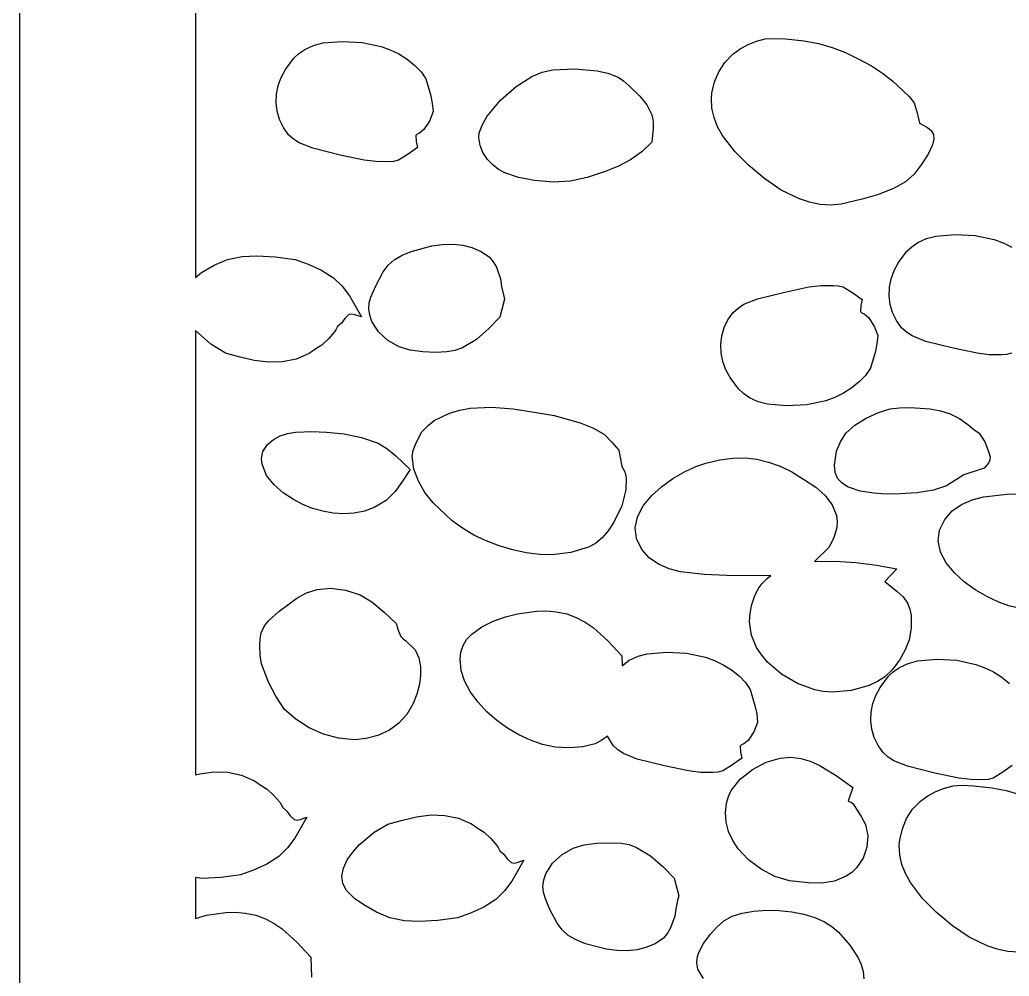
# Model space of a CAD drawing. Extents: x 2 to 598, y 382 to 3498.
# Drawn here: x 2 to 147.3, y 925.7 to 1066.1 of the extents above; entities that cross this region are included whole.
import ezdxf

# ---------------------------------------------------------------- set-up
doc = ezdxf.new("R2010")
doc.units = 0

msp = doc.modelspace()

# ---------------------------------------------------------------- linework, layer by layer
at = {"layer": 'Calque 1'}
for p, q in [((1.99988, 381.978), (1.99988, 1197.98)), ((27.7755, 1079.8719), (27.7755, 1028.24)), ((43.852, 1061.7256), (45.14415, 1062.325558)), ((45.14415, 1062.325558), (46.4978, 1062.680912)), ((46.4978, 1062.680912), (49.3152, 1062.9178)), ((49.3152, 1062.9178), (52.256234, 1062.770772)), ((52.256234, 1062.770772), (55.04425, 1062.17545)), ((55.04425, 1062.17545), (56.370124, 1061.688005)), ((107.748486, 1061.806108), (108.929942, 1062.438512)), ((108.929942, 1062.438512), (110.180586, 1062.925736)), ((110.180586, 1062.925736), (111.463517, 1063.2646)), ((111.463517, 1063.2646), (112.778758, 1063.358995)), ((112.778758, 1063.358995), (114.437142, 1063.285812)), ((114.437142, 1063.285812), (117.184117, 1062.9825)), ((117.184117, 1062.9825), (119.258412, 1062.578925)), ((119.258412, 1062.578925), (121.267505, 1062.0042)), ((121.267505, 1062.0042), (123.219278, 1061.262825)), ((42.2508, 1060.4463), (42.976184, 1061.122034)), ((42.976184, 1061.122034), (43.852, 1061.7256)), ((56.370124, 1061.688005), (57.644841, 1061.062478)), ((57.644841, 1061.062478), (58.8641, 1060.2902)), ((105.501458, 1059.830459), (106.673117, 1061.0317)), ((106.673117, 1061.0317), (107.748486, 1061.806108)), ((123.219278, 1061.262825), (125.121617, 1060.3593)), ((41.0015, 1058.777), (42.2508, 1060.4463)), ((58.8641, 1060.2902), (60.0236, 1059.3625)), ((60.0236, 1059.3625), (60.910775, 1058.461325)), ((104.619658, 1058.460975), (105.501458, 1059.830459)), ((125.121617, 1060.3593), (127.057668, 1059.301989)), ((127.057668, 1059.301989), (128.687462, 1058.267937)), ((39.946587, 1056.4218), (40.382473, 1057.6318)), ((40.382473, 1057.6318), (41.0015, 1058.777)), ((60.910775, 1058.461325), (61.6271, 1057.4112)), ((74.883164, 1056.287627), (77.1837, 1057.7806)), ((77.1837, 1057.7806), (78.68338, 1058.386083)), ((78.68338, 1058.386083), (80.266488, 1058.714862)), ((80.266488, 1058.714862), (83.498, 1058.8647)), ((83.498, 1058.8647), (86.757775, 1058.610262)), ((86.757775, 1058.610262), (88.356284, 1058.242139)), ((88.356284, 1058.242139), (89.8713, 1057.6509)), ((89.8713, 1057.6509), (90.6634, 1057.122739)), ((104.00261, 1056.951353), (104.619658, 1058.460975)), ((128.687462, 1058.267937), (130.191984, 1057.092567)), ((39.699158, 1055.172275), (39.946587, 1056.4218)), ((61.6271, 1057.4112), (62.3196, 1055.0914)), ((72.577237, 1054.267712), (74.883164, 1056.287627)), ((90.6634, 1057.122739), (91.542576, 1056.356837)), ((91.542576, 1056.356837), (93.03851, 1054.8536)), ((103.625207, 1055.3297), (104.00261, 1056.951353)), ((130.191984, 1057.092567), (131.752217, 1055.6113)), ((39.6455, 1053.9085), (39.699158, 1055.172275)), ((62.3196, 1055.0914), (62.56665, 1053.831725)), ((93.03851, 1054.8536), (94.08361, 1053.589725)), ((103.544207, 1054.553), (103.625207, 1055.3297)), ((131.752217, 1055.6113), (132.59713, 1054.80545)), ((132.59713, 1054.80545), (133.296317, 1053.8988)), ((39.791122, 1052.655727), (39.6455, 1053.9085)), ((39.6455, 1053.9085), (39.6455, 1053.9085)), ((62.56665, 1053.831725), (62.6958, 1052.598)), ((70.644567, 1051.928392), (72.577237, 1054.267712)), ((94.08361, 1053.589725), (94.80021, 1052.122)), ((103.61198, 1053.12197), (103.544107, 1054.553)), ((103.544107, 1054.553), (103.544207, 1054.553)), ((133.296317, 1053.8988), (133.774555, 1052.429562)), ((40.14125, 1051.439187), (39.791122, 1052.655727)), ((62.6958, 1052.598), (62.143412, 1051.210425)), ((69.93653, 1050.703809), (70.644567, 1051.928392)), ((94.80021, 1052.122), (94.981476, 1051.130058)), ((103.933149, 1051.73115), (103.61198, 1053.12197)), ((133.774555, 1052.429562), (134.108117, 1050.9067)), ((40.701228, 1050.28413), (40.14125, 1051.439187)), ((62.143412, 1051.210425), (61.3103, 1049.9532)), ((69.4638, 1049.4772), (69.93653, 1050.703809)), ((94.981476, 1051.130058), (94.991685, 1050.135537)), ((104.468505, 1050.389417), (103.933149, 1051.73115)), ((105.178937, 1049.10565), (104.468505, 1050.389417)), ((134.108117, 1050.9067), (135.263392, 1050.2588)), ((41.4764, 1049.2158), (40.701228, 1050.28413)), ((42.185069, 1048.560424), (41.4764, 1049.2158)), ((60.356025, 1049.28995), (60.1425, 1049.0856)), ((60.1425, 1049.0856), (60.2101, 1048.20715)), ((60.6768, 1049.4328), (60.356025, 1049.28995)), ((61.3103, 1049.9532), (60.6768, 1049.4328)), ((69.3918, 1048.7785), (69.4638, 1049.4772)), ((94.991685, 1050.135537), (94.80021, 1048.1331)), ((106.968587, 1046.747525), (105.178937, 1049.10565)), ((135.263392, 1050.2588), (135.805826, 1049.828669)), ((135.805826, 1049.828669), (136.146717, 1049.2587)), ((136.146717, 1049.2587), (136.194662, 1048.533517)), ((43.036295, 1048.019383), (42.185069, 1048.560424)), ((45.017888, 1047.212412), (43.036295, 1048.019383)), ((60.2101, 1048.20715), (60.3998, 1047.3296)), ((69.58585, 1047.613625), (69.3914, 1048.7785)), ((69.3914, 1048.7785), (69.3918, 1048.7785)), ((69.9981, 1046.6154), (69.58585, 1047.613625)), ((94.80021, 1048.1331), (93.310993, 1046.676128)), ((136.012705, 1047.738762), (135.355117, 1046.3323)), ((136.194662, 1048.533517), (136.012705, 1047.738762)), ((49.0579, 1046.2237), (45.017888, 1047.212412)), ((52.565775, 1045.46575), (49.0579, 1046.2237)), ((59.022462, 1046.349837), (57.5891, 1045.4651)), ((60.3998, 1047.3296), (59.022462, 1046.349837)), ((70.693239, 1045.592322), (69.9981, 1046.6154)), ((93.310993, 1046.676128), (91.673255, 1045.524125)), ((108.989217, 1044.7278), (106.968587, 1046.747525)), ((135.355117, 1046.3323), (134.35733, 1044.768059)), ((54.339662, 1045.255187), (52.565775, 1045.46575)), ((56.1437, 1045.2481), (54.339662, 1045.255187)), ((56.885075, 1045.288275), (56.1437, 1045.2481)), ((57.5891, 1045.4651), (56.885075, 1045.288275)), ((71.458328, 1044.769028), (70.693239, 1045.592322)), ((72.294109, 1044.117826), (71.458328, 1044.769028)), ((89.891742, 1044.597984), (87.9712, 1043.8186)), ((91.673255, 1045.524125), (89.891742, 1044.597984)), ((111.370298, 1042.719283), (108.989217, 1044.7278)), ((134.35733, 1044.768059), (133.300742, 1043.440125)), ((73.201325, 1043.611025), (72.294109, 1044.117826)), ((75.233034, 1042.919859), (73.201325, 1043.611025)), ((87.9712, 1043.8186), (85.329002, 1042.94103)), ((133.300742, 1043.440125), (132.029167, 1042.311578)), ((77.5594, 1042.474), (75.233034, 1042.919859)), ((80.328442, 1042.224152), (77.5594, 1042.474)), ((82.849863, 1042.394687), (80.328442, 1042.224152)), ((85.329002, 1042.94103), (82.849863, 1042.394687)), ((113.816142, 1041.047787), (111.370298, 1042.719283)), ((132.029167, 1042.311578), (130.386417, 1041.3455)), ((116.476148, 1039.774523), (113.816142, 1041.047787)), ((128.098555, 1040.447487), (125.675617, 1039.7627)), ((130.386417, 1041.3455), (128.098555, 1040.447487)), ((117.93315, 1039.306356), (116.476148, 1039.774523)), ((119.499717, 1038.9607), (117.93315, 1039.306356)), ((121.067561, 1038.85647), (119.499717, 1038.9607)), ((122.623667, 1039.021837), (121.067561, 1038.85647)), ((125.675617, 1039.7627), (122.623667, 1039.021837)), ((136.502377, 1034.332512), (139.319527, 1034.5694)), ((139.319527, 1034.5694), (142.26064, 1034.422372)), ((142.26064, 1034.422372), (145.048827, 1033.82705)), ((62.503675, 1032.888987), (64.076391, 1033.083915)), ((64.076391, 1033.083915), (65.612922, 1033.120489)), ((65.612922, 1033.120489), (67.057236, 1032.982315)), ((67.057236, 1032.982315), (68.3533, 1032.653)), ((132.980965, 1032.77362), (133.856827, 1033.3772)), ((133.856827, 1033.3772), (135.148899, 1033.977158)), ((135.148899, 1033.977158), (136.502377, 1034.332512)), ((145.048827, 1033.82705), (146.374793, 1033.339605)), ((146.374793, 1033.339605), (147.64959, 1032.714078)), ((56.9716, 1030.8536), (58.128736, 1031.518012)), ((58.128736, 1031.518012), (59.473816, 1032.089642)), ((59.473816, 1032.089642), (62.503675, 1032.888987)), ((68.3533, 1032.653), (69.726412, 1032.089213)), ((69.726412, 1032.089213), (70.9661, 1031.2438)), ((131.006327, 1030.4286), (132.255586, 1032.097862)), ((132.255586, 1032.097862), (132.980965, 1032.77362)), ((28.6974, 1029.0012), (30.532775, 1030.053312)), ((30.532775, 1030.053312), (32.4781, 1030.8874)), ((32.4781, 1030.8874), (34.63875, 1031.321625)), ((34.63875, 1031.321625), (36.8132, 1031.4512)), ((36.8132, 1031.4512), (39.567388, 1031.306412)), ((39.567388, 1031.306412), (42.4346, 1030.9091)), ((42.4346, 1030.9091), (44.3347, 1030.2151)), ((44.3347, 1030.2151), (46.298238, 1029.341737)), ((55.343613, 1029.075575), (56.080277, 1030.061084)), ((56.080277, 1030.061084), (56.9716, 1030.8536)), ((70.9661, 1031.2438), (71.518355, 1030.554497)), ((71.518355, 1030.554497), (71.978238, 1029.742475)), ((130.387258, 1029.283414), (131.006327, 1030.4286)), ((27.7755, 1028.24), (28.6974, 1029.0012)), ((46.298238, 1029.341737), (48.0559, 1028.1992)), ((54.2203, 1026.9515), (55.343613, 1029.075575)), ((71.978238, 1029.742475), (72.5892, 1028.0352)), ((129.951377, 1028.073437), (130.387258, 1029.283414)), ((48.0559, 1028.1992), (49.33955, 1026.956641)), ((72.5892, 1028.0352), (72.7474, 1026.9515)), ((129.703971, 1026.823917), (129.951377, 1028.073437)), ((49.33955, 1026.956641), (50.403975, 1025.5446)), ((53.547925, 1025.360362), (54.2203, 1026.9515)), ((72.7474, 1026.9515), (73.0047, 1025.7154)), ((73.0047, 1025.7154), (73.183, 1025.0653)), ((110.300742, 1025.116725), (114.340417, 1026.1051)), ((114.340417, 1026.1051), (117.84863, 1026.8631)), ((117.84863, 1026.8631), (119.6227, 1027.073697)), ((119.6227, 1027.073697), (121.426817, 1027.0808)), ((121.426817, 1027.0808), (122.167905, 1027.0421)), ((122.167905, 1027.0421), (122.871717, 1026.8642)), ((122.871717, 1026.8642), (124.30533, 1025.97955)), ((124.30533, 1025.97955), (125.682917, 1024.9998)), ((129.650327, 1025.5601), (129.703971, 1026.823917)), ((50.403975, 1025.5446), (52.1534, 1022.4538)), ((53.2504, 1023.6556), (53.318725, 1024.505877)), ((53.318725, 1024.505877), (53.547925, 1025.360362)), ((73.183, 1025.0653), (72.49, 1022.4417)), ((107.468164, 1023.768979), (108.319333, 1024.309966)), ((108.319333, 1024.309966), (110.300742, 1025.116725)), ((125.682917, 1024.9998), (125.49298, 1024.121962)), ((129.650737, 1025.5601), (129.650327, 1025.5601)), ((129.796359, 1024.307369), (129.650737, 1025.5601)), ((130.146487, 1023.090825), (129.796359, 1024.307369)), ((50.3126, 1022.8006), (49.733375, 1022.231175)), ((50.74438, 1022.889189), (50.3126, 1022.8006)), ((51.207838, 1022.783612), (50.74438, 1022.889189)), ((52.1534, 1022.4538), (51.207838, 1022.783612)), ((53.378121, 1022.701193), (53.2504, 1023.6556)), ((53.2504, 1023.6556), (53.2504, 1023.6556)), ((105.984315, 1022.045269), (106.759517, 1023.1136)), ((106.759517, 1023.1136), (107.468164, 1023.768979)), ((125.49298, 1024.121962), (125.425517, 1023.2433)), ((125.425517, 1023.2433), (125.639317, 1023.039112)), ((125.639317, 1023.039112), (125.959917, 1022.8965)), ((125.959917, 1022.8965), (126.593417, 1022.3762)), ((130.706465, 1021.935744), (130.146487, 1023.090825)), ((49.244, 1021.565), (48.6301, 1021.0446)), ((49.733375, 1022.231175), (49.244, 1021.565)), ((53.667483, 1021.812948), (53.378121, 1022.701193)), ((54.652962, 1020.248462), (53.667483, 1021.812948)), ((72.49, 1022.4417), (70.845039, 1020.758559)), ((105.424287, 1020.8902), (105.984315, 1022.045269)), ((126.593417, 1022.3762), (127.426572, 1021.118962)), ((131.481637, 1020.8674), (130.706465, 1021.935744)), ((30.0741, 1018.446687), (27.7755, 1020.4829)), ((27.7755, 1020.4829), (27.7755, 955.24)), ((48.2146, 1020.2638), (47.336038, 1019.239225)), ((48.4125, 1020.5893), (48.2146, 1020.2638)), ((48.6301, 1021.0446), (48.4125, 1020.5893)), ((56.050511, 1018.98917), (54.652962, 1020.248462)), ((70.845039, 1020.758559), (69.035987, 1019.168925)), ((105.074146, 1019.673631), (105.424287, 1020.8902)), ((127.426572, 1021.118962), (127.978927, 1019.7313)), ((132.190313, 1020.211996), (131.481637, 1020.8674)), ((133.041495, 1019.670941), (132.190313, 1020.211996)), ((32.2011, 1017.1637), (30.0741, 1018.446687)), ((47.336038, 1019.239225), (46.3341, 1018.3342)), ((57.7038, 1018.0621), (56.050511, 1018.98917)), ((69.035987, 1019.168925), (67.004317, 1017.936553)), ((104.928607, 1018.4208), (105.074146, 1019.673631)), ((104.982168, 1017.157041), (104.928607, 1018.4208)), ((104.928607, 1018.4208), (104.928607, 1018.4208)), ((127.849735, 1018.497612), (127.602717, 1017.2379)), ((127.978927, 1019.7313), (127.849735, 1018.497612)), ((135.0229, 1018.863975), (133.041495, 1019.670941)), ((139.062537, 1017.8753), (135.0229, 1018.863975)), ((34.35235, 1016.541562), (32.2011, 1017.1637)), ((44.4934, 1017.0986), (42.579472, 1016.272647)), ((45.6215, 1017.8789), (44.4934, 1017.0986)), ((46.3341, 1018.3342), (45.6215, 1017.8789)), ((59.306603, 1017.581602), (57.7038, 1018.0621)), ((61.162775, 1017.326788), (59.306603, 1017.581602)), ((63.036384, 1017.255405), (61.162775, 1017.326788)), ((64.6915, 1017.3252), (63.036384, 1017.255405)), ((65.88671, 1017.536764), (64.6915, 1017.3252)), ((67.004317, 1017.936553), (65.88671, 1017.536764)), ((105.229587, 1015.90755), (104.982168, 1017.157041)), ((127.602717, 1017.2379), (126.909717, 1014.9182)), ((142.57075, 1017.1176), (139.062537, 1017.8753)), ((144.34482, 1016.907209), (142.57075, 1017.1176)), ((146.890025, 1016.940162), (146.148937, 1016.9002)), ((147.593837, 1017.1167), (146.890025, 1016.940162)), ((36.437, 1016.0578), (34.35235, 1016.541562)), ((38.506741, 1015.802291), (36.437, 1016.0578)), ((40.569075, 1015.857225), (38.506741, 1015.802291)), ((42.579472, 1016.272647), (40.569075, 1015.857225)), ((105.665519, 1014.697584), (105.229587, 1015.90755)), ((146.148937, 1016.9002), (144.34482, 1016.907209)), ((106.284617, 1013.5524), (105.665519, 1014.697584)), ((126.909717, 1014.9182), (126.193567, 1013.868075)), ((107.533617, 1011.883087), (106.284617, 1013.5524)), ((125.306717, 1012.9669), (124.147195, 1012.039184)), ((126.193567, 1013.868075), (125.306717, 1012.9669)), ((108.258795, 1011.207295), (107.533617, 1011.883087)), ((109.134517, 1010.6037), (108.258795, 1011.207295)), ((122.92788, 1011.266922), (121.653083, 1010.64143)), ((124.147195, 1012.039184), (122.92788, 1011.266922)), ((110.426725, 1010.0038), (109.134517, 1010.6037)), ((111.780405, 1009.648475), (110.426725, 1010.0038)), ((120.327117, 1010.154025), (117.53893, 1009.558741)), ((121.653083, 1010.64143), (120.327117, 1010.154025)), ((62.865487, 1007.254037), (65.0993, 1008.3218)), ((65.0993, 1008.3218), (66.601506, 1008.795138)), ((66.601506, 1008.795138), (68.138998, 1009.085314)), ((68.138998, 1009.085314), (71.278738, 1009.224387)), ((71.278738, 1009.224387), (74.436308, 1008.955442)), ((74.436308, 1008.955442), (77.5295, 1008.4949)), ((77.5295, 1008.4949), (80.4394, 1007.9745)), ((114.597817, 1009.4116), (111.780405, 1009.648475)), ((117.53893, 1009.558741), (114.597817, 1009.4116)), ((126.278167, 1007.6176), (128.062239, 1008.434247)), ((128.062239, 1008.434247), (129.801217, 1008.9511)), ((129.801217, 1008.9511), (131.15438, 1009.111377)), ((131.15438, 1009.111377), (132.748292, 1009.142287)), ((132.748292, 1009.142287), (135.679917, 1008.9731)), ((135.679917, 1008.9731), (137.177436, 1008.698539)), ((137.177436, 1008.698539), (138.614085, 1008.213537)), ((61.946108, 1006.540264), (62.865487, 1007.254037)), ((80.4394, 1007.9745), (84.289425, 1006.903262)), ((84.289425, 1006.903262), (86.256156, 1006.114861)), ((124.622645, 1006.573328), (126.278167, 1007.6176)), ((138.614085, 1008.213537), (139.969227, 1007.533817)), ((139.969227, 1007.533817), (141.222227, 1006.6751)), ((40.21607, 1004.983194), (41.312321, 1005.333922)), ((41.312321, 1005.333922), (42.478288, 1005.539975)), ((42.478288, 1005.539975), (44.856586, 1005.643269)), ((44.856586, 1005.643269), (47.0254, 1005.5435)), ((47.0254, 1005.5435), (49.6185, 1005.3048)), ((60.128738, 1003.877512), (61.0411, 1005.5679)), ((61.0411, 1005.5679), (61.946108, 1006.540264)), ((86.256156, 1006.114861), (87.8426, 1005.1778)), ((122.48333, 1004.127425), (123.269317, 1005.3736)), ((123.269317, 1005.3736), (124.622645, 1006.573328)), ((141.222227, 1006.6751), (142.093517, 1005.9159)), ((142.093517, 1005.9159), (142.885217, 1005.3739)), ((142.885217, 1005.3739), (143.71598, 1004.105725)), ((38.3955, 1003.7225), (39.230231, 1004.456487)), ((39.230231, 1004.456487), (40.21607, 1004.983194)), ((49.6185, 1005.3048), (52.17905, 1004.774675)), ((52.17905, 1004.774675), (54.6265, 1003.939)), ((54.6265, 1003.939), (55.882892, 1003.150387)), ((59.776867, 1002.859111), (60.128738, 1003.877512)), ((87.8426, 1005.1778), (88.9442, 1004.085062)), ((88.9442, 1004.085062), (89.9603, 1002.9015)), ((121.903517, 1002.7722), (122.48333, 1004.127425)), ((143.71598, 1004.105725), (144.251017, 1002.6856)), ((37.4761, 1001.6874), (37.69535, 1002.717775)), ((37.69535, 1002.717775), (38.3955, 1003.7225)), ((55.882892, 1003.150387), (57.203512, 1002.050825)), ((59.636, 1002.0126), (59.776867, 1002.859111)), ((89.9603, 1002.9015), (90.3959, 1000.4949)), ((121.599117, 1000.6989), (121.903517, 1002.7722)), ((144.251017, 1002.6856), (144.468517, 1001.9053)), ((37.5836, 1000.8606), (37.4761, 1001.6874)), ((37.4761, 1001.6874), (37.4761, 1001.6874)), ((57.203512, 1002.050825), (59.3177, 1000.0581)), ((59.874255, 1000.128389), (59.636, 1002.0126)), ((59.636, 1002.0126), (59.636, 1002.0126)), ((101.242152, 1000.489259), (102.7541, 1001.0149)), ((102.7541, 1001.0149), (104.777196, 1001.485721)), ((104.777196, 1001.485721), (106.681315, 1001.733412)), ((106.681315, 1001.733412), (108.492841, 1001.760079)), ((108.492841, 1001.760079), (110.238157, 1001.567825)), ((110.238157, 1001.567825), (111.943648, 1001.158755)), ((111.943648, 1001.158755), (113.635696, 1000.534975)), ((144.232408, 1000.978112), (143.597817, 1000.2574)), ((144.422654, 1001.436892), (144.232408, 1000.978112)), ((144.468517, 1001.9053), (144.422654, 1001.436892)), ((38.245333, 999.200612), (37.5836, 1000.8606)), ((59.3177, 1000.0581), (58.203833, 998.347722)), ((60.525337, 998.328637), (59.874255, 1000.128389)), ((90.3959, 1000.4949), (90.832577, 999.712472)), ((90.832577, 999.712472), (91.040287, 998.852625)), ((97.875459, 998.71859), (99.580984, 999.713977)), ((99.580984, 999.713977), (101.242152, 1000.489259)), ((113.635696, 1000.534975), (115.340686, 999.698588)), ((115.340686, 999.698588), (117.085, 998.6517)), ((121.599127, 1000.6992), (121.599117, 1000.6989)), ((121.70857, 999.604387), (121.599127, 1000.6992)), ((122.121027, 998.6745), (121.70857, 999.604387)), ((143.181827, 1000.1272), (140.608817, 999.26)), ((143.597817, 1000.2574), (143.181827, 1000.1272)), ((39.328763, 997.7927), (38.245333, 999.200612)), ((58.203833, 998.347722), (57.106212, 996.825875)), ((61.493727, 996.663492), (60.525337, 998.328637)), ((91.040287, 998.852625), (91.0093, 997.0692)), ((96.230441, 997.532637), (97.875459, 998.71859)), ((117.085, 998.6517), (118.8865, 997.4595)), ((122.746097, 998.03544), (122.121027, 998.6745)), ((140.608817, 999.26), (138.055517, 997.6777)), ((40.692636, 996.612487), (39.328763, 997.7927)), ((42.1957, 995.6356), (40.692636, 996.612487)), ((57.106212, 996.825875), (55.798011, 995.527191)), ((62.6839, 995.1831), (61.493727, 996.663492)), ((91.0093, 997.0692), (90.394995, 994.716044)), ((94.750793, 996.185655), (96.230441, 997.532637)), ((118.8865, 997.4595), (120.206522, 996.291136)), ((123.526165, 997.533681), (122.746097, 998.03544)), ((125.388886, 996.8747), (123.526165, 997.533681)), ((127.384377, 996.562819), (125.388886, 996.8747)), ((133.730872, 996.659687), (131.250932, 996.483752)), ((136.156212, 997.04103), (133.730872, 996.659687)), ((138.055517, 997.6777), (136.156212, 997.04103)), ((43.558633, 994.932218), (42.1957, 995.6356)), ((55.798011, 995.527191), (54.0524, 994.4863)), ((65.4749, 992.5382), (62.6839, 995.1831)), ((93.541378, 994.70718), (94.750793, 996.185655)), ((120.206522, 996.291136), (121.2764, 994.891462)), ((129.187827, 996.4633), (127.384377, 996.562819)), ((131.250932, 996.483752), (129.187827, 996.4633)), ((140.282185, 994.920502), (141.823762, 995.585047)), ((141.823762, 995.585047), (143.490115, 996.028412)), ((143.490115, 996.028412), (146.970575, 996.443867)), ((146.970575, 996.443867), (150.270427, 996.5514)), ((44.995433, 994.359555), (43.558633, 994.932218)), ((46.486188, 993.932211), (44.995433, 994.359555)), ((48.010988, 993.664787), (46.486188, 993.932211)), ((52.590537, 993.96804), (51.083073, 993.668102)), ((54.0524, 994.4863), (52.590537, 993.96804)), ((90.394995, 994.716044), (89.167912, 992.225)), ((92.707059, 993.126749), (93.541378, 994.70718)), ((121.2764, 994.891462), (121.923353, 993.296058)), ((137.799927, 992.7356), (138.922026, 993.986708)), ((138.922026, 993.986708), (140.282185, 994.920502)), ((49.54992, 993.571884), (48.010988, 993.664787)), ((51.083073, 993.668102), (49.54992, 993.571884)), ((66.9914, 991.436165), (65.4749, 992.5382)), ((92.3527, 991.4739), (92.707059, 993.126749)), ((121.923353, 993.296058), (122.034239, 992.436074)), ((122.034239, 992.436074), (121.9746, 991.5405)), ((137.029602, 991.157712), (137.799927, 992.7356)), ((68.679216, 990.444733), (66.9914, 991.436165)), ((88.373906, 991.068899), (87.485898, 990.047681)), ((89.167912, 992.225), (88.373906, 991.068899)), ((92.35269, 991.4732), (92.3527, 991.4739)), ((92.542345, 989.908887), (92.35269, 991.4732)), ((121.9746, 991.5405), (121.543437, 990.029987)), ((136.840227, 989.5931), (137.029602, 991.157712)), ((70.498324, 989.576987), (68.679216, 990.444733)), ((72.4087, 988.846012), (70.498324, 989.576987)), ((87.485898, 990.047681), (86.523619, 989.217798)), ((93.3128, 988.3313), (92.542345, 989.908887)), ((121.543437, 990.029987), (120.8068, 988.6136)), ((137.194586, 987.940284), (136.840227, 989.5931)), ((136.840227, 989.5931), (136.840227, 989.5931)), ((74.37032, 988.264892), (72.4087, 988.846012)), ((76.343159, 987.846711), (74.37032, 988.264892)), ((85.5068, 988.6357), (82.892275, 987.863875)), ((86.523619, 989.217798), (85.5068, 988.6357)), ((94.434903, 987.080278), (93.3128, 988.3313)), ((120.8068, 988.6136), (118.6906, 986.5615)), ((138.028904, 986.359877), (137.194586, 987.940284)), ((78.287194, 987.604552), (76.343159, 987.846711)), ((80.1624, 987.5515), (78.287194, 987.604552)), ((82.892275, 987.863875), (80.1624, 987.5515)), ((95.795018, 986.146525), (94.434903, 987.080278)), ((118.6906, 986.5615), (121.739822, 986.6235)), ((121.739822, 986.6235), (124.778075, 986.430875)), ((124.778075, 986.430875), (127.798516, 986.034212)), ((97.336519, 985.481984), (95.795018, 986.146525)), ((99.00278, 985.0386), (97.336519, 985.481984)), ((102.483077, 984.623075), (99.00278, 985.0386)), ((127.798516, 986.034212), (130.7943, 985.4841)), ((130.7943, 985.4841), (128.9928, 983.5979)), ((139.23832, 984.881415), (138.028904, 986.359877)), ((105.7829, 984.5155), (102.483077, 984.623075)), ((110.5335, 984.4725), (105.7829, 984.5155)), ((112.2972, 984.5105), (110.5335, 984.4725)), ((111.012625, 983.348375), (111.7324, 984.0748)), ((111.7324, 984.0748), (112.2972, 984.5105)), ((128.9928, 983.5979), (130.831625, 982.163312)), ((140.717973, 983.534437), (139.23832, 984.881415)), ((142.363002, 982.34848), (140.717973, 983.534437)), ((44.117186, 981.931472), (45.6601, 982.4555)), ((45.6601, 982.4555), (47.650691, 982.623094)), ((47.650691, 982.623094), (49.84575, 982.332475)), ((49.84575, 982.332475), (51.957034, 981.653544)), ((109.861644, 981.419208), (110.4064, 982.5354)), ((110.4064, 982.5354), (111.012625, 983.348375)), ((130.831625, 982.163312), (131.689172, 981.372833)), ((144.068545, 981.35308), (142.363002, 982.34848)), ((40.0186, 979.2252), (42.657362, 981.159475)), ((42.657362, 981.159475), (44.117186, 981.931472)), ((51.957034, 981.653544), (53.6963, 980.6562)), ((53.6963, 980.6562), (55.504662, 979.093912)), ((109.464075, 980.219737), (109.861644, 981.419208)), ((131.689172, 981.372833), (132.358, 980.4327)), ((145.72974, 980.577774), (144.068545, 981.35308)), ((38.498725, 977.864), (40.0186, 979.2252)), ((75.0651, 978.8782), (77.891838, 979.264862)), ((77.891838, 979.264862), (79.324055, 979.296602)), ((79.324055, 979.296602), (80.7458, 979.1815)), ((80.7458, 979.1815), (82.303187, 978.852198)), ((109.225544, 978.968348), (109.464075, 980.219737)), ((132.358, 980.4327), (132.697369, 979.569081)), ((132.697369, 979.569081), (132.87965, 978.65105)), ((147.241727, 980.0521), (145.72974, 980.577774)), ((149.264758, 979.581325), (147.241727, 980.0521)), ((37.925256, 977.093044), (38.498725, 977.864)), ((55.504662, 979.093912), (57.2594, 977.4693)), ((69.836902, 976.940655), (71.523737, 977.786262)), ((71.523737, 977.786262), (73.303705, 978.435239)), ((73.303705, 978.435239), (75.0651, 978.8782)), ((82.303187, 978.852198), (83.709763, 978.340631)), ((83.709763, 978.340631), (84.990938, 977.669212)), ((109.1579, 977.6964), (109.225544, 978.968348)), ((132.87965, 978.65105), (132.8727, 976.7905)), ((37.4653, 976.1035), (37.925256, 977.093044)), ((57.2594, 977.4693), (57.557175, 976.498475)), ((57.557175, 976.498475), (57.9322, 975.5614)), ((68.3549, 975.9078), (69.836902, 976.940655)), ((84.990938, 977.669212), (86.172125, 976.86035)), ((86.172125, 976.86035), (88.336175, 974.919944)), ((109.419912, 975.751025), (109.1579, 977.6964)), ((132.8727, 976.7905), (132.5756, 975.0558)), ((37.2276, 974.239), (37.271187, 975.184525)), ((37.271187, 975.184525), (37.4653, 976.1035)), ((57.9322, 975.5614), (58.266775, 975.2225)), ((58.266775, 975.2225), (58.6645, 974.9325)), ((58.6645, 974.9325), (60.0303, 973.5884)), ((67.077438, 974.213387), (67.603439, 975.11533)), ((67.603439, 975.11533), (68.3549, 975.9078)), ((88.336175, 974.919944), (90.4052, 972.6987)), ((110.1686, 973.9504), (109.419912, 975.751025)), ((132.5756, 975.0558), (132.017127, 973.59563)), ((37.282311, 972.738017), (37.2276, 974.239)), ((37.2276, 974.239), (37.2276, 974.239)), ((60.0303, 973.5884), (60.579134, 972.428995)), ((66.760592, 973.232227), (67.077438, 974.213387)), ((110.930824, 972.82037), (110.1686, 973.9504)), ((132.017127, 973.59563), (131.150187, 972.058462)), ((37.507112, 971.517112), (37.282311, 972.738017)), ((60.579134, 972.428995), (60.82105, 971.150387)), ((66.6366, 972.2021), (66.760592, 973.232227)), ((66.636993, 972.2021), (66.6366, 972.2021)), ((66.788931, 970.5736), (66.636993, 972.2021)), ((90.4052, 972.6987), (90.4552, 971.2461)), ((90.4552, 971.2461), (91.4805, 972.0657)), ((91.4805, 972.0657), (92.772578, 972.665658)), ((92.772578, 972.665658), (94.126059, 973.021013)), ((94.126059, 973.021013), (96.94321, 973.2579)), ((96.94321, 973.2579), (99.884322, 973.11087)), ((99.884322, 973.11087), (102.67251, 972.515537)), ((102.67251, 972.515537), (103.998476, 972.028081)), ((103.998476, 972.028081), (105.273273, 971.402536)), ((111.804398, 971.788167), (110.930824, 972.82037)), ((131.150187, 972.058462), (130.095355, 970.654139)), ((132.454567, 971.601236), (133.808217, 971.956762)), ((133.808217, 971.956762), (136.625617, 972.1939)), ((136.625617, 972.1939), (139.566744, 972.046792)), ((139.566744, 972.046792), (142.354955, 971.451287)), ((38.534, 968.8187), (37.507112, 971.517112)), ((60.82105, 971.150387), (60.835941, 969.833361)), ((67.306193, 969.0132), (66.788931, 970.5736)), ((105.273273, 971.402536), (106.492588, 970.630233)), ((106.492588, 970.630233), (107.65211, 969.7025)), ((113.839562, 970.022862), (111.804398, 971.788167)), ((130.095355, 970.654139), (128.9732, 969.5925)), ((130.286681, 970.397577), (131.162417, 971.0012)), ((131.162417, 971.0012), (132.454567, 971.601236)), ((142.354955, 971.451287), (143.680927, 970.963739)), ((143.680927, 970.963739), (144.955722, 970.338114)), ((60.835941, 969.833361), (60.7037, 968.5587)), ((68.190662, 967.394275), (67.306193, 969.0132)), ((107.65211, 969.7025), (108.538998, 968.801325)), ((116.18202, 968.665727), (113.839562, 970.022862)), ((128.9732, 969.5925), (127.912708, 968.926862)), ((128.312417, 968.0525), (129.561471, 969.721812)), ((129.561471, 969.721812), (130.286681, 970.397577)), ((144.955722, 970.338114), (146.175024, 969.565754)), ((146.175024, 969.565754), (147.334517, 968.638)), ((39.577675, 966.7624), (38.534, 968.8187)), ((60.7037, 968.5587), (60.317813, 967.098625)), ((108.538998, 968.801325), (109.25511, 967.7512)), ((109.25511, 967.7512), (109.94811, 965.4315)), ((118.7397, 967.728), (116.18202, 968.665727)), ((119.967142, 967.48355), (118.7397, 967.728)), ((124.04725, 967.62015), (121.286637, 967.388372)), ((126.712462, 968.371978), (124.04725, 967.62015)), ((127.912708, 968.926862), (126.712462, 968.371978)), ((127.693348, 966.907316), (128.312417, 968.0525)), ((40.8894, 964.8297), (39.577675, 966.7624)), ((60.317813, 967.098625), (59.773, 965.6969)), ((69.298707, 965.881252), (68.190662, 967.394275)), ((121.286637, 967.388372), (119.967142, 967.48355)), ((127.257467, 965.69735), (127.693348, 966.907316)), ((42.5327, 963.3983), (40.8894, 964.8297)), ((59.773, 965.6969), (58.808478, 964.071319)), ((70.596486, 964.48598), (69.298707, 965.881252)), ((109.94811, 965.4315), (110.195198, 964.171788)), ((127.010061, 964.447859), (127.257467, 965.69735)), ((44.502227, 962.150139), (42.5327, 963.3983)), ((58.808478, 964.071319), (57.67545, 962.80315)), ((72.050156, 963.220312), (70.596486, 964.48598)), ((73.625874, 962.096099), (72.050156, 963.220312)), ((110.195198, 964.171788), (110.32431, 962.9381)), ((126.956417, 963.1841), (127.010061, 964.447859)), ((127.102045, 961.931312), (126.956417, 963.1841)), ((126.956417, 963.1841), (126.956417, 963.1841)), ((46.587187, 961.209187), (44.502227, 962.150139)), ((56.284797, 961.810981), (54.5474, 961.0134)), ((57.67545, 962.80315), (56.284797, 961.810981)), ((75.289798, 961.125192), (73.625874, 962.096099)), ((110.32431, 962.9381), (109.77196, 961.550413)), ((127.452176, 960.71475), (127.102045, 961.931312)), ((48.79258, 960.609467), (46.587187, 961.209187)), ((51.1234, 960.385), (48.79258, 960.609467)), ((52.861987, 960.557787), (51.1234, 960.385)), ((54.5474, 961.0134), (52.861987, 960.557787)), ((77.008085, 960.319442), (75.289798, 961.125192)), ((78.746893, 959.6907), (77.008085, 960.319442)), ((87.457756, 960.305437), (86.486493, 959.7993)), ((88.283293, 960.9237), (87.457756, 960.305437)), ((89.10489, 959.5559), (88.283293, 960.9237)), ((108.93881, 960.2933), (108.30531, 959.7729)), ((109.77196, 961.550413), (108.93881, 960.2933)), ((128.012155, 959.559687), (127.452176, 960.71475)), ((80.590087, 959.300658), (78.746893, 959.6907)), ((82.630268, 959.177062), (80.590087, 959.300658)), ((84.663662, 959.337436), (82.630268, 959.177062)), ((86.486493, 959.7993), (84.663662, 959.337436)), ((89.813559, 958.900488), (89.10489, 959.5559)), ((90.664787, 958.359477), (89.813559, 958.900488)), ((107.984535, 959.6303), (107.77101, 959.4262)), ((107.77101, 959.4262), (107.83861, 958.5475)), ((108.30531, 959.7729), (107.984535, 959.6303)), ((128.787327, 958.4914), (128.012155, 959.559687)), ((92.646382, 957.552688), (90.664787, 958.359477)), ((96.6864, 956.5643), (92.646382, 957.552688)), ((108.02831, 957.6697), (106.651009, 956.689938)), ((107.83861, 958.5475), (108.02831, 957.6697)), ((111.598008, 957.107266), (113.647417, 957.7041)), ((113.647417, 957.7041), (115.207996, 957.805956)), ((115.207996, 957.805956), (116.672183, 957.6359)), ((116.672183, 957.6359), (118.056106, 957.238294)), ((129.495974, 957.836017), (128.787327, 958.4914)), ((130.347143, 957.295019), (129.495974, 957.836017)), ((100.194275, 955.80635), (96.6864, 956.5643)), ((106.651009, 956.689938), (105.2176, 955.8052)), ((107.765214, 954.597384), (109.560542, 956.0264)), ((109.560542, 956.0264), (111.598008, 957.107266)), ((118.056106, 957.238294), (119.375892, 956.6575)), ((119.375892, 956.6575), (121.887564, 955.1238)), ((132.328552, 956.488225), (130.347143, 957.295019)), ((136.368227, 955.4998), (132.328552, 956.488225)), ((147.710227, 956.6052), (146.332882, 955.6254)), ((27.7755, 955.24), (28.4137, 955.4064)), ((28.4137, 955.4064), (30.483405, 955.661923)), ((30.483405, 955.661923), (32.545563, 955.607012)), ((32.545563, 955.607012), (34.555764, 955.191595)), ((34.555764, 955.191595), (36.4696, 954.3656)), ((101.968162, 955.595788), (100.194275, 955.80635)), ((103.7722, 955.5887), (101.968162, 955.595788)), ((104.513575, 955.628663), (103.7722, 955.5887)), ((105.2176, 955.8052), (104.513575, 955.628663)), ((106.442217, 952.9561), (107.765214, 954.597384)), ((121.887564, 955.1238), (124.336217, 953.3897)), ((139.876477, 954.74185), (136.368227, 955.4998)), ((141.650552, 954.531287), (139.876477, 954.74185)), ((143.454627, 954.5242), (141.650552, 954.531287)), ((144.195752, 954.564125), (143.454627, 954.5242)), ((144.899527, 954.7407), (144.195752, 954.564125)), ((146.332882, 955.6254), (144.899527, 954.7407)), ((36.4696, 954.3656), (37.5982, 953.5853)), ((37.5982, 953.5853), (38.3108, 953.13)), ((38.3108, 953.13), (39.312737, 952.224987)), ((124.336217, 953.3897), (123.643217, 951.3737)), ((136.515802, 952.78665), (137.766274, 953.27385)), ((137.766274, 953.27385), (139.049127, 953.6127)), ((139.049127, 953.6127), (140.364368, 953.707173)), ((140.364368, 953.707173), (142.022752, 953.634162)), ((142.022752, 953.634162), (144.769727, 953.3311)), ((144.769727, 953.3311), (146.844022, 952.927491)), ((39.312737, 952.224987), (40.1913, 951.2005)), ((105.789017, 951.0699), (106.038592, 952.042025)), ((106.038592, 952.042025), (106.442217, 952.9561)), ((134.259227, 951.3798), (135.334518, 952.15425)), ((135.334518, 952.15425), (136.515802, 952.78665)), ((146.844022, 952.927491), (148.853115, 952.3526)), ((40.1913, 951.2005), (40.3892, 950.8754)), ((40.3892, 950.8754), (40.6068, 950.4196)), ((40.6068, 950.4196), (41.2202, 949.8998)), ((105.631917, 949.7268), (105.789017, 951.0699)), ((123.643217, 951.3737), (124.078672, 951.221009)), ((124.078672, 951.221009), (124.38043, 950.964875)), ((124.38043, 950.964875), (124.870517, 950.2028)), ((124.870517, 950.2028), (125.550067, 949.103225)), ((132.205535, 948.809075), (133.087501, 950.178559)), ((133.087501, 950.178559), (134.259227, 951.3798)), ((41.2202, 949.8998), (41.709837, 949.233338)), ((41.709837, 949.233338), (42.2894, 948.6637)), ((42.2894, 948.6637), (42.721122, 948.575159)), ((44.1301, 949.0109), (42.380725, 945.920138)), ((42.721122, 948.575159), (43.18455, 948.68085)), ((43.18455, 948.68085), (44.1301, 949.0109)), ((58.18595, 948.6045), (60.2706, 949.0883)), ((60.2706, 949.0883), (62.340341, 949.343823)), ((62.340341, 949.343823), (64.402675, 949.288912)), ((64.402675, 949.288912), (66.413072, 948.873495)), ((66.413072, 948.873495), (68.327, 948.0475)), ((105.727562, 948.300409), (105.631917, 949.7268)), ((105.631917, 949.7268), (105.631917, 949.7268)), ((125.550067, 949.103225), (126.157317, 947.9264)), ((131.588314, 947.299453), (132.205535, 948.809075)), ((54.047519, 946.822652), (56.0347, 947.9824)), ((56.0347, 947.9824), (58.18595, 948.6045)), ((68.327, 948.0475), (69.4551, 947.2667)), ((69.4551, 947.2667), (70.1677, 946.8119)), ((106.08178, 946.9229), (105.727562, 948.300409)), ((126.157317, 947.9264), (126.510964, 946.277398)), ((131.210827, 945.6778), (131.588314, 947.299453)), ((42.380725, 945.920138), (41.316306, 944.508073)), ((51.868225, 944.989037), (54.047519, 946.822652)), ((70.1677, 946.8119), (71.169675, 945.906625)), ((71.169675, 945.906625), (72.0482, 944.8818)), ((106.676015, 945.613716), (106.08178, 946.9229)), ((126.510964, 946.277398), (126.381142, 944.593512)), ((41.316306, 944.508073), (40.0327, 943.2655)), ((50.891247, 943.902702), (51.868225, 944.989037)), ((72.0482, 944.8818), (72.2461, 944.5568)), ((72.2461, 944.5568), (72.4642, 944.1015)), ((81.620311, 943.535337), (83.2736, 944.4625)), ((83.2736, 944.4625), (84.876325, 944.943069)), ((84.876325, 944.943069), (86.732325, 945.19785)), ((86.732325, 945.19785), (88.605762, 945.269181)), ((88.605762, 945.269181), (90.2608, 945.1994)), ((90.2608, 945.1994), (91.456035, 944.987836)), ((91.456035, 944.987836), (92.573701, 944.588047)), ((92.573701, 944.588047), (94.605546, 943.355675)), ((107.491717, 944.3923), (106.676015, 945.613716)), ((109.01878, 942.760212), (107.491717, 944.3923)), ((126.381142, 944.593512), (125.817708, 942.993345)), ((131.197599, 943.470046), (131.129727, 944.9011)), ((131.129727, 944.9011), (131.129827, 944.9011)), ((131.129827, 944.9011), (131.210827, 945.6778)), ((40.0327, 943.2655), (38.274987, 942.122713)), ((50.087894, 942.747705), (50.891247, 943.902702)), ((72.4642, 944.1015), (73.0776, 943.5811)), ((73.0776, 943.5811), (73.566975, 942.914925)), ((73.566975, 942.914925), (74.1462, 942.3455)), ((80.222762, 942.27585), (81.620311, 943.535337)), ((94.605546, 943.355675), (96.414771, 941.766041)), ((125.817708, 942.993345), (124.870517, 941.5955)), ((131.518766, 942.079222), (131.197599, 943.470046)), ((38.274987, 942.122713), (36.3114, 941.2491)), ((49.2976, 940.3648), (49.53205, 941.557315)), ((49.53205, 941.557315), (50.087894, 942.747705)), ((74.1462, 942.3455), (74.5781, 942.256897)), ((75.9875, 942.6923), (74.238125, 939.601463)), ((74.5781, 942.256897), (75.041725, 942.36245)), ((75.041725, 942.36245), (75.9875, 942.6923)), ((79.237283, 940.711187), (80.222762, 942.27585)), ((96.414771, 941.766041), (98.05981, 940.0829)), ((110.841117, 941.365425), (109.01878, 942.760212)), ((124.870517, 941.5955), (124.14671, 940.904087)), ((132.054119, 940.7375), (131.518766, 942.079222)), ((28.7899, 940.013), (27.7755, 940.1448)), ((27.7755, 940.1448), (27.7755, 934.131)), ((31.544087, 940.157675), (28.7899, 940.013)), ((34.4113, 940.5551), (31.544087, 940.157675)), ((36.3114, 941.2491), (34.4113, 940.5551)), ((49.430375, 939.290688), (49.2976, 940.3648)), ((49.2976, 940.3648), (49.2976, 940.3648)), ((78.947921, 939.8229), (79.237283, 940.711187)), ((98.05981, 940.0829), (98.75281, 937.4593)), ((112.874054, 940.302475), (110.841117, 941.365425)), ((115.032917, 939.6659), (112.874054, 940.302475)), ((123.353295, 940.356525), (121.601492, 939.6424)), ((124.14671, 940.904087), (123.353295, 940.356525)), ((132.764548, 939.45375), (132.054119, 940.7375)), ((49.9581, 938.2693), (49.430375, 939.290688)), ((74.238125, 939.601463), (73.173706, 938.189445)), ((78.8202, 938.8685), (78.947921, 939.8229)), ((78.82021, 938.8685), (78.8202, 938.8685)), ((78.888583, 938.018302), (78.82021, 938.8685)), ((117.744917, 939.3843), (115.032917, 939.6659)), ((119.702801, 939.352025), (117.744917, 939.3843)), ((121.601492, 939.6424), (119.702801, 939.352025)), ((134.554195, 937.095653), (132.764548, 939.45375)), ((51.13575, 937.071838), (49.9581, 938.2693)), ((52.5315, 936.1449), (51.13575, 937.071838)), ((73.173706, 938.189445), (71.8901, 936.9469)), ((79.117598, 937.163987), (78.888583, 938.018302)), ((79.78961, 935.5731), (79.117598, 937.163987)), ((98.75281, 937.4593), (98.57451, 936.8092)), ((136.574827, 935.0759), (134.554195, 937.095653)), ((54.366913, 935.092787), (52.5315, 936.1449)), ((70.13235, 935.804362), (68.1688, 934.931)), ((71.8901, 936.9469), (70.13235, 935.804362)), ((98.57451, 936.8092), (98.31721, 935.5731)), ((27.7755, 934.131), (29.4152, 934.6364)), ((29.4152, 934.6364), (32.242025, 935.023062)), ((32.242025, 935.023062), (33.674253, 935.054802)), ((33.674253, 935.054802), (35.096, 934.9397)), ((35.096, 934.9397), (36.653383, 934.610394)), ((36.653383, 934.610394), (38.059948, 934.098817)), ((56.3122, 934.2587), (54.366913, 935.092787)), ((58.472638, 933.824212), (56.3122, 934.2587)), ((66.2682, 934.237), (63.400988, 933.839538)), ((68.1688, 934.931), (66.2682, 934.237)), ((80.913173, 933.449025), (79.78961, 935.5731)), ((98.15901, 934.4894), (97.54801, 932.781875)), ((98.31721, 935.5731), (98.15901, 934.4894)), ((105.386187, 933.794087), (106.583817, 934.5018)), ((106.583817, 934.5018), (108.082804, 934.951501)), ((108.082804, 934.951501), (109.778997, 935.237616)), ((109.778997, 935.237616), (111.602134, 935.362597)), ((111.602134, 935.362597), (113.481955, 935.3289)), ((113.481955, 935.3289), (115.348195, 935.138978)), ((115.348195, 935.138978), (117.130594, 934.795284)), ((117.130594, 934.795284), (118.758888, 934.300274)), ((118.758888, 934.300274), (120.162817, 933.6564)), ((138.955991, 933.067397), (136.574827, 935.0759)), ((38.059948, 934.098817), (39.341112, 933.427385)), ((39.341112, 933.427385), (40.522288, 932.618512)), ((60.6468, 933.6949), (58.472638, 933.824212)), ((63.400988, 933.839538), (60.6468, 933.6949)), ((81.650008, 932.463516), (80.913173, 933.449025)), ((97.54801, 932.781875), (97.088123, 931.969681)), ((103.353421, 931.77953), (104.366907, 932.8538)), ((104.366907, 932.8538), (105.386187, 933.794087)), ((120.162817, 933.6564), (121.232336, 932.948308)), ((121.232336, 932.948308), (122.187142, 932.126337)), ((141.402006, 931.395925), (138.955991, 933.067397)), ((40.522288, 932.618512), (42.686333, 930.678102)), ((82.54141, 931.671), (81.650008, 932.463516)), ((83.698522, 931.006567), (82.54141, 931.671)), ((96.53591, 931.2803), (95.295973, 930.434887)), ((97.088123, 931.969681), (96.53591, 931.2803)), ((102.370095, 930.492512), (103.353421, 931.77953)), ((122.187142, 932.126337), (123.884017, 930.2308)), ((144.062182, 930.122666), (141.402006, 931.395925)), ((42.686333, 930.678102), (44.7554, 928.4569)), ((85.043542, 930.43488), (83.698522, 931.006567)), ((88.073228, 929.635362), (85.043542, 930.43488)), ((93.92261, 929.8711), (92.626564, 929.541806)), ((95.295973, 930.434887), (93.92261, 929.8711)), ((101.642199, 929.065939), (102.370095, 930.492512)), ((123.884017, 930.2308), (125.090108, 928.386684)), ((145.519239, 929.654485), (144.062182, 930.122666)), ((44.7554, 928.4569), (44.8544, 925.5522)), ((89.645852, 929.440343), (88.073228, 929.635362)), ((91.182304, 929.403689), (89.645852, 929.440343)), ((92.626564, 929.541806), (91.182304, 929.403689)), ((101.395007, 927.573), (101.444436, 928.323191)), ((101.444436, 928.323191), (101.642199, 929.065939)), ((125.090108, 928.386684), (125.528166, 927.38667)), ((147.085827, 929.3088), (145.519239, 929.654485)), ((148.653649, 929.204648), (147.085827, 929.3088)), ((101.556207, 926.7183), (101.395007, 927.573)), ((101.395007, 927.573), (101.395007, 927.573)), ((125.528166, 927.38667), (125.821017, 926.35475)), ((102.40992, 925.323375), (101.556207, 926.7183)), ((125.821017, 926.35475), (125.942249, 925.305974))]:
    msp.add_line(p, q, dxfattribs=at)

doc.saveas('drawing.dxf')
